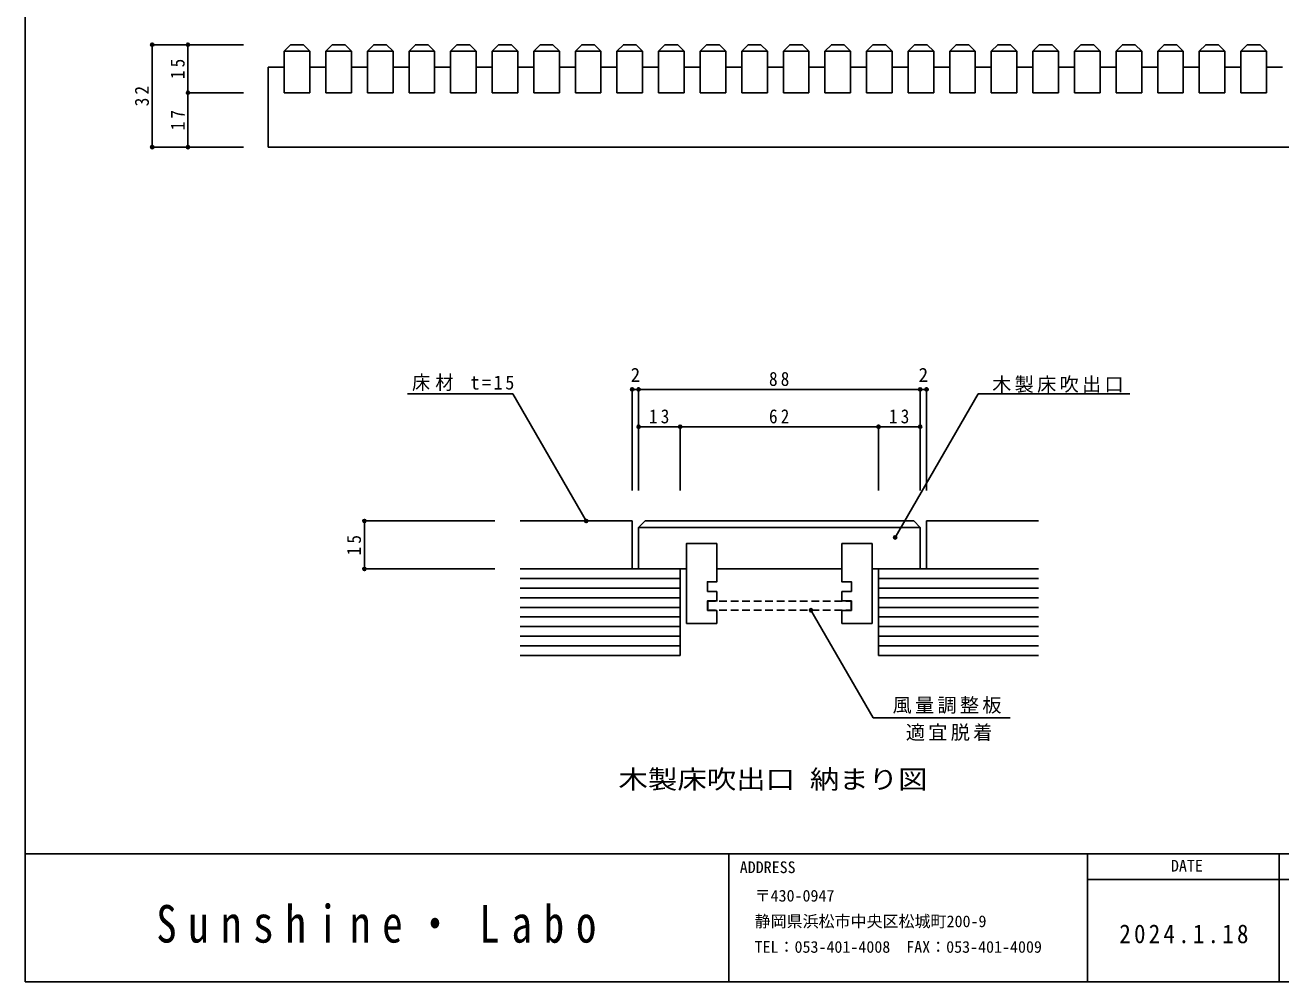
# Model space of a CAD drawing. Units: millimetres, scale not verified. Extents: x -315 to 4492, y -3704 to 299.
# Drawn here: x -315.4 to 77.1, y -262.9 to 36.2 of the extents above; entities that cross this region are included whole.
import ezdxf
from ezdxf.enums import TextEntityAlignment as Align

# ---------------------------------------------------------------- set-up
doc = ezdxf.new("R2010")
doc.units = ezdxf.units.MM
doc.header["$LTSCALE"] = 2
doc.header["$PDMODE"] = 32
doc.header["$PDSIZE"] = 1
doc.linetypes.add('DASHED1', pattern=[1.8, 1.2, -0.6])
doc.layers.add('0-0', color=7, linetype='Continuous')
doc.layers.add('F-0', color=2, linetype='Continuous')
doc.styles.add('ＭＳ ゴシック', font='')
doc.styles.add('ＭＳ 明朝', font='')
doc.styles.get('ＭＳ ゴシック').set_extended_font_data('MS Gothic')
doc.styles.get('ＭＳ 明朝').set_extended_font_data('MS Mincho')

msp = doc.modelspace()

# ---------------------------------------------------------------- linework, layer by layer
at = {"layer": '0-0', "color": 4}
for p, q in [((-275.684, 30.035), (-275.684, -1.965)), ((-275.684, 30.035), (-247.207, 30.035)), ((-264.518, 30.035), (-264.518, 15.035)), ((-264.518, 30.035), (-247.207, 30.035)), ((-234.437, 28.035), (-226.437, 28.035)), ((-221.437, 28.035), (-213.437, 28.035)), ((-208.437, 28.035), (-200.437, 28.035)), ((-195.437, 28.035), (-187.437, 28.035)), ((-182.437, 28.035), (-174.437, 28.035)), ((-169.437, 28.035), (-161.437, 28.035)), ((-156.437, 28.035), (-148.437, 28.035)), ((-143.437, 28.035), (-135.437, 28.035)), ((-130.437, 28.035), (-122.437, 28.035)), ((-117.437, 28.035), (-109.437, 28.035)), ((-104.437, 28.035), (-96.437, 28.035)), ((-91.437, 28.035), (-83.437, 28.035)), ((-78.437, 28.035), (-70.437, 28.035)), ((-65.437, 28.035), (-57.437, 28.035)), ((-52.437, 28.035), (-44.437, 28.035)), ((-39.437, 28.035), (-31.437, 28.035)), ((-26.437, 28.035), (-18.437, 28.035)), ((-13.437, 28.035), (-5.437, 28.035)), ((-0.437, 28.035), (7.563, 28.035)), ((12.563, 28.035), (20.563, 28.035)), ((25.563, 28.035), (33.563, 28.035)), ((38.563, 28.035), (46.563, 28.035)), ((51.563, 28.035), (59.563, 28.035)), ((64.563, 28.035), (72.563, 28.035)), ((-264.518, 15.035), (-247.207, 15.035)), ((-264.518, 15.035), (-264.518, -1.965)), ((-275.684, -1.965), (-247.207, -1.965)), ((-264.518, -1.965), (-247.207, -1.965)), ((-123.675, -77.679), (-125.675, -77.679)), ((-125.675, -77.679), (-125.675, -109.272)), ((-123.675, -77.679), (-35.675, -77.679)), ((-123.675, -77.679), (-123.675, -109.272)), ((-35.675, -77.679), (-35.675, -109.272)), ((-35.675, -77.679), (-33.675, -77.679)), ((-33.675, -77.679), (-33.675, -109.272)), ((-163.014, -79.109), (-195.866, -79.109)), ((-140.091, -118.813), (-163.014, -79.109)), ((-43.492, -123.961), (-17.597, -79.109)), ((-17.597, -79.109), (29.834, -79.109)), ((-123.675, -89.37), (-110.675, -89.37)), ((-123.675, -89.37), (-123.675, -109.272)), ((-110.675, -89.37), (-110.675, -109.272)), ((-110.675, -89.37), (-48.675, -89.37)), ((-48.675, -89.37), (-48.675, -109.272)), ((-48.675, -89.37), (-35.675, -89.37)), ((-35.675, -89.37), (-35.675, -109.272)), ((-209.387, -118.813), (-209.387, -133.813)), ((-209.387, -118.813), (-168.587, -118.813)), ((-35.675, -120.813), (-123.675, -120.813)), ((-209.387, -133.813), (-168.587, -133.813)), ((-69.802, -146.713), (-50.384, -180.347)), ((-50.384, -180.347), (-7.51, -180.347))]:
    msp.add_line(p, q, dxfattribs=at)
at = {"layer": '0-0'}
for p, q in [((-234.437, 28.035), (-234.437, 15.035)), ((-226.437, 28.035), (-228.437, 30.035)), ((-226.437, 28.035), (-226.437, 15.035)), ((-221.437, 28.035), (-221.437, 15.035)), ((-213.437, 28.035), (-215.437, 30.035)), ((-213.437, 28.035), (-213.437, 15.035)), ((-208.437, 28.035), (-208.437, 15.035)), ((-200.437, 28.035), (-202.437, 30.035)), ((-200.437, 28.035), (-200.437, 15.035)), ((-195.437, 28.035), (-195.437, 15.035)), ((-187.437, 28.035), (-189.437, 30.035)), ((-187.437, 28.035), (-187.437, 15.035)), ((-182.437, 28.035), (-182.437, 15.035)), ((-174.437, 28.035), (-176.437, 30.035)), ((-174.437, 28.035), (-174.437, 15.035)), ((-169.437, 28.035), (-169.437, 15.035)), ((-161.437, 28.035), (-163.437, 30.035)), ((-161.437, 28.035), (-161.437, 15.035)), ((-156.437, 28.035), (-156.437, 15.035)), ((-148.437, 28.035), (-150.437, 30.035)), ((-148.437, 28.035), (-148.437, 15.035)), ((-143.437, 28.035), (-143.437, 15.035)), ((-135.437, 28.035), (-137.437, 30.035)), ((-135.437, 28.035), (-135.437, 15.035)), ((-130.437, 28.035), (-130.437, 15.035)), ((-122.437, 28.035), (-124.437, 30.035)), ((-122.437, 28.035), (-122.437, 15.035)), ((-117.437, 28.035), (-117.437, 15.035)), ((-109.437, 28.035), (-111.437, 30.035)), ((-109.437, 28.035), (-109.437, 15.035)), ((-104.437, 28.035), (-104.437, 15.035)), ((-96.437, 28.035), (-98.437, 30.035)), ((-96.437, 28.035), (-96.437, 15.035)), ((-91.437, 28.035), (-91.437, 15.035)), ((-83.437, 28.035), (-85.437, 30.035)), ((-83.437, 28.035), (-83.437, 15.035)), ((-78.437, 28.035), (-78.437, 15.035)), ((-70.437, 28.035), (-72.437, 30.035)), ((-70.437, 28.035), (-70.437, 15.035)), ((-65.437, 28.035), (-65.437, 15.035)), ((-57.437, 28.035), (-59.437, 30.035)), ((-57.437, 28.035), (-57.437, 15.035)), ((-52.437, 28.035), (-52.437, 15.035)), ((-44.437, 28.035), (-46.437, 30.035)), ((-44.437, 28.035), (-44.437, 15.035)), ((-39.437, 28.035), (-39.437, 15.035)), ((-31.437, 28.035), (-33.437, 30.035)), ((-31.437, 28.035), (-31.437, 15.035)), ((-26.437, 28.035), (-26.437, 15.035)), ((-18.437, 28.035), (-20.437, 30.035)), ((-18.437, 28.035), (-18.437, 15.035)), ((-13.437, 28.035), (-13.437, 15.035)), ((-5.437, 28.035), (-7.437, 30.035)), ((-5.437, 28.035), (-5.437, 15.035)), ((-0.437, 28.035), (-0.437, 15.035)), ((7.563, 28.035), (5.563, 30.035)), ((7.563, 28.035), (7.563, 15.035)), ((12.563, 28.035), (12.563, 15.035)), ((20.563, 28.035), (18.563, 30.035)), ((20.563, 28.035), (20.563, 15.035)), ((25.563, 28.035), (25.563, 15.035)), ((33.563, 28.035), (31.563, 30.035)), ((33.563, 28.035), (33.563, 15.035)), ((38.563, 28.035), (38.563, 15.035)), ((46.563, 28.035), (44.563, 30.035)), ((46.563, 28.035), (46.563, 15.035)), ((51.563, 28.035), (51.563, 15.035)), ((59.563, 28.035), (57.563, 30.035)), ((59.563, 28.035), (59.563, 15.035)), ((64.563, 28.035), (64.563, 15.035)), ((72.563, 28.035), (70.563, 30.035)), ((72.563, 28.035), (72.563, 15.035)), ((-239.437, 23.035), (-234.437, 23.035)), ((-239.437, 23.035), (-239.437, -1.965)), ((-226.437, 23.035), (-221.437, 23.035)), ((-213.437, 23.035), (-208.437, 23.035)), ((-200.437, 23.035), (-195.437, 23.035)), ((-187.437, 23.035), (-182.437, 23.035)), ((-174.437, 23.035), (-172.231, 23.035)), ((-173.211, 23.035), (-173.189, 23.035)), ((-172.231, 23.035), (-169.437, 23.035)), ((-161.437, 23.035), (-156.437, 23.035)), ((-148.437, 23.035), (-143.437, 23.035)), ((-135.437, 23.035), (-130.437, 23.035)), ((-122.437, 23.035), (-117.437, 23.035)), ((-109.437, 23.035), (-104.437, 23.035)), ((-96.437, 23.035), (-91.437, 23.035)), ((-83.437, 23.035), (-78.437, 23.035)), ((-70.437, 23.035), (-65.437, 23.035)), ((-57.437, 23.035), (-52.437, 23.035)), ((-44.437, 23.035), (-39.437, 23.035)), ((-31.437, 23.035), (-26.437, 23.035)), ((-18.437, 23.035), (-13.437, 23.035)), ((-5.437, 23.035), (-0.437, 23.035)), ((7.563, 23.035), (12.563, 23.035)), ((20.563, 23.035), (25.563, 23.035)), ((33.563, 23.035), (38.563, 23.035)), ((46.563, 23.035), (51.563, 23.035)), ((59.563, 23.035), (64.563, 23.035)), ((72.563, 23.035), (77.563, 23.035)), ((-234.437, 15.035), (-226.437, 15.035)), ((-221.437, 15.035), (-213.437, 15.035)), ((-208.437, 15.035), (-200.437, 15.035)), ((-195.437, 15.035), (-187.437, 15.035)), ((-182.437, 15.035), (-174.437, 15.035)), ((-169.437, 15.035), (-161.437, 15.035)), ((-156.437, 15.035), (-148.437, 15.035)), ((-143.437, 15.035), (-135.437, 15.035)), ((-130.437, 15.035), (-122.437, 15.035)), ((-117.437, 15.035), (-109.437, 15.035)), ((-104.437, 15.035), (-96.437, 15.035)), ((-91.437, 15.035), (-83.437, 15.035)), ((-78.437, 15.035), (-70.437, 15.035)), ((-65.437, 15.035), (-57.437, 15.035)), ((-52.437, 15.035), (-44.437, 15.035)), ((-39.437, 15.035), (-31.437, 15.035)), ((-26.437, 15.035), (-18.437, 15.035)), ((-13.437, 15.035), (-5.437, 15.035)), ((-0.437, 15.035), (7.563, 15.035)), ((12.563, 15.035), (20.563, 15.035)), ((25.563, 15.035), (33.563, 15.035)), ((38.563, 15.035), (46.563, 15.035)), ((51.563, 15.035), (59.563, 15.035)), ((64.563, 15.035), (72.563, 15.035)), ((-239.437, -1.965), (-172.231, -1.965)), ((-172.231, -1.965), (363.563, -1.965)), ((-125.675, -118.813), (-160.675, -118.813)), ((-125.675, -118.813), (-125.675, -133.813)), ((-123.675, -120.813), (-121.675, -118.813)), ((-123.675, -120.813), (-123.675, -133.813)), ((-37.675, -118.813), (-121.675, -118.813)), ((-35.675, -120.813), (-37.675, -118.813)), ((-35.675, -120.813), (-35.675, -133.813)), ((-33.675, -118.813), (-33.675, -133.813)), ((-33.675, -118.813), (1.325, -118.813)), ((-50.675, -125.813), (-60.175, -125.813)), ((-50.675, -125.813), (-50.675, -150.813)), ((-110.675, -133.813), (-160.675, -133.813)), ((-110.675, -136.813), (-160.675, -136.813)), ((-108.675, -133.813), (-123.675, -133.813)), ((-110.675, -133.813), (-110.675, -160.813)), ((-60.175, -133.813), (-99.175, -133.813)), ((-35.675, -133.813), (-50.675, -133.813)), ((-48.675, -133.813), (1.325, -133.813)), ((-48.675, -133.813), (-48.675, -160.813)), ((1.325, -136.813), (-48.675, -136.813)), ((-110.675, -139.813), (-160.675, -139.813)), ((-99.175, -140.813), (-102.175, -140.813)), ((-60.175, -140.813), (-57.175, -140.813)), ((1.325, -139.813), (-48.675, -139.813)), ((-110.675, -142.813), (-160.675, -142.813)), ((1.325, -142.813), (-48.675, -142.813)), ((-110.675, -145.813), (-160.675, -145.813)), ((-110.675, -148.813), (-160.675, -148.813)), ((-99.175, -146.813), (-102.175, -146.813)), ((-99.175, -146.813), (-99.175, -150.813)), ((-60.175, -146.813), (-57.175, -146.813)), ((-60.175, -146.813), (-60.175, -150.813)), ((1.325, -145.813), (-48.675, -145.813)), ((1.325, -148.813), (-48.675, -148.813)), ((-110.675, -151.813), (-160.675, -151.813)), ((-99.175, -150.813), (-108.675, -150.813)), ((-50.675, -150.813), (-60.175, -150.813)), ((1.325, -151.813), (-48.675, -151.813)), ((-110.675, -154.813), (-160.675, -154.813)), ((1.325, -154.813), (-48.675, -154.813)), ((-110.675, -157.813), (-160.675, -157.813)), ((-110.675, -160.813), (-160.675, -160.813)), ((1.325, -157.813), (-48.675, -157.813)), ((1.325, -160.813), (-48.675, -160.813))]:
    msp.add_line(p, q, dxfattribs=at)
at = {"layer": '0-0', "linetype": 'DASHED1'}
for p, q in [((-102.075, -143.913), (-102.075, -146.713)), ((-102.075, -146.713), (-57.275, -146.713))]:
    msp.add_line(p, q, dxfattribs=at)
at = {"layer": '0-0'}
for points in [[(-234.437, 28.035), (-232.437, 30.035), (-228.437, 30.035)], [(-221.437, 28.035), (-219.437, 30.035), (-215.437, 30.035)], [(-208.437, 28.035), (-206.437, 30.035), (-202.437, 30.035)], [(-195.437, 28.035), (-193.437, 30.035), (-189.437, 30.035)], [(-182.437, 28.035), (-180.437, 30.035), (-176.437, 30.035)], [(-169.437, 28.035), (-167.437, 30.035), (-163.437, 30.035)], [(-156.437, 28.035), (-154.437, 30.035), (-150.437, 30.035)], [(-143.437, 28.035), (-141.437, 30.035), (-137.437, 30.035)], [(-130.437, 28.035), (-128.437, 30.035), (-124.437, 30.035)], [(-117.437, 28.035), (-115.437, 30.035), (-111.437, 30.035)], [(-104.437, 28.035), (-102.437, 30.035), (-98.437, 30.035)], [(-91.437, 28.035), (-89.437, 30.035), (-85.437, 30.035)], [(-78.437, 28.035), (-76.437, 30.035), (-72.437, 30.035)], [(-65.437, 28.035), (-63.437, 30.035), (-59.437, 30.035)], [(-52.437, 28.035), (-50.437, 30.035), (-46.437, 30.035)], [(-39.437, 28.035), (-37.437, 30.035), (-33.437, 30.035)], [(-26.437, 28.035), (-24.437, 30.035), (-20.437, 30.035)], [(-13.437, 28.035), (-11.437, 30.035), (-7.437, 30.035)], [(-0.437, 28.035), (1.563, 30.035), (5.563, 30.035)], [(12.563, 28.035), (14.563, 30.035), (18.563, 30.035)], [(25.563, 28.035), (27.563, 30.035), (31.563, 30.035)], [(38.563, 28.035), (40.563, 30.035), (44.563, 30.035)], [(51.563, 28.035), (53.563, 30.035), (57.563, 30.035)], [(64.563, 28.035), (66.563, 30.035), (70.563, 30.035)], [(-99.175, -125.813), (-108.675, -125.813), (-108.675, -150.813)], [(-99.175, -125.813), (-99.175, -137.813), (-102.175, -137.813), (-102.175, -140.813)], [(-60.175, -125.813), (-60.175, -137.813), (-57.175, -137.813), (-57.175, -140.813)], [(-99.175, -140.813), (-99.175, -143.813), (-102.175, -143.813), (-102.175, -146.813)], [(-60.175, -140.813), (-60.175, -143.813), (-57.175, -143.813), (-57.175, -146.813)]]:
    msp.add_lwpolyline(points, dxfattribs=at)
at = {"layer": '0-0', "linetype": 'DASHED1'}
msp.add_lwpolyline([(-102.075, -143.913), (-57.275, -143.913), (-57.275, -146.713)], dxfattribs=at)
at = {"layer": '0-0', "color": 5}
for p in [(-275.684, 30.035), (-264.518, 30.035), (-264.518, 15.035), (-275.684, -1.965), (-264.518, -1.965), (-125.675, -77.679), (-123.675, -77.679), (-35.675, -77.679), (-33.675, -77.679), (-123.675, -89.37), (-110.675, -89.37), (-48.675, -89.37), (-35.675, -89.37), (-209.387, -118.813), (-140.091, -118.813), (-43.492, -123.961), (-209.387, -133.813), (-69.802, -146.713)]:
    msp.add_point(p, dxfattribs=at)
at = {"layer": 'F-0', "color": 5}
for p, q in [((-315.423, -222.87), (492.577, -222.87)), ((492.577, -262.87), (-315.423, -262.87))]:
    msp.add_line(p, q, dxfattribs=at)
at = {"layer": 'F-0'}
for p, q in [((-95.423, -262.87), (-95.423, -222.87)), ((-95.423, -262.87), (-95.423, -222.87)), ((16.577, -262.87), (16.577, -222.87)), ((16.577, -262.87), (16.577, -222.87)), ((76.577, -222.87), (76.577, -262.87)), ((16.577, -230.87), (102.577, -230.87))]:
    msp.add_line(p, q, dxfattribs=at)
at = {"layer": 'F-0', "color": 5}
msp.add_lwpolyline([(-315.423, -262.87), (-315.423, 299.13), (492.577, 299.13)], dxfattribs=at)

# ---------------------------------------------------------------- texts
at = {"layer": '0-0', "style": 'ＭＳ ゴシック'}
for p in [(-126.175, -76.679), (-36.175, -76.679)]:
    msp.add_text('2', height=4.399, dxfattribs=at).set_placement(p, align=Align.BOTTOM_LEFT)
at = {"layer": '0-0', "style": 'ＭＳ ゴシック', "width": 1.15}
msp.add_text('木製床吹出口 納まり図', height=5.865, dxfattribs=at).set_placement((-129.973, -204.245), align=Align.BOTTOM_LEFT)
at = {"layer": '0-0', "char_height": 4.399, "attachment_point": 7, "rotation": 90, "style": 'ＭＳ ゴシック'}
for s, insert in [('\\T1.36;\\W0.9;15', (-265.518, 19.285)), ('\\T1.36;\\W0.9;32', (-276.684, 10.785)), ('\\T1.36;\\W0.9;17', (-265.518, 3.285)), ('\\T1.36;\\W0.9;15', (-210.387, -129.563))]:
    msp.add_mtext(s, dxfattribs=dict(at, insert=insert))
at = {"layer": '0-0', "char_height": 4.399, "attachment_point": 7, "style": 'ＭＳ ゴシック'}
for s, insert in [('\\T1.28;\\W0.95;床材\\~t=15', (-194.504, -78.22)), ('\\T1.36;\\W0.9;88', (-82.925, -76.679)), ('\\T1.17;木製床吹出口', (-13.172, -78.79)), ('\\T1.36;\\W0.9;13', (-120.425, -88.37)), ('\\T1.36;\\W0.9;62', (-82.925, -88.37)), ('\\T1.36;\\W0.9;13', (-45.425, -88.37)), ('\\T1.17;風量調整板', (-44.325, -179.089)), ('\\T1.17;適宜脱着', (-40.174, -187.569))]:
    msp.add_mtext(s, dxfattribs=dict(at, insert=insert))
at = {"layer": 'F-0', "color": 4, "style": 'ＭＳ ゴシック'}
for s, p in [('ADDRESS', (-92.067, -229.972)), ('DATE', (42.712, -229.495)), ('〒430-0947', (-87.423, -238.87)), ('静岡県浜松市中央区松城町200-9', (-87.423, -246.87)), ('TEL：053-401-4008  FAX：053-401-4009', (-87.423, -254.87))]:
    msp.add_text(s, height=3.666, dxfattribs=at).set_placement(p, align=Align.BOTTOM_LEFT)
at = {"layer": 'F-0', "insert": (-274.417, -250.806), "char_height": 11.73, "attachment_point": 7, "style": 'ＭＳ 明朝'}
msp.add_mtext('\\T1.58;\\W0.8;Sunshine・Labo', dxfattribs=at)
at = {"layer": 'F-0', "color": 7, "insert": (26.577, -250.87), "char_height": 5.865, "attachment_point": 7, "style": 'ＭＳ ゴシック'}
msp.add_mtext('\\T1.28;\\W0.9;2024.1.18', dxfattribs=at)

doc.saveas('drawing.dxf')
